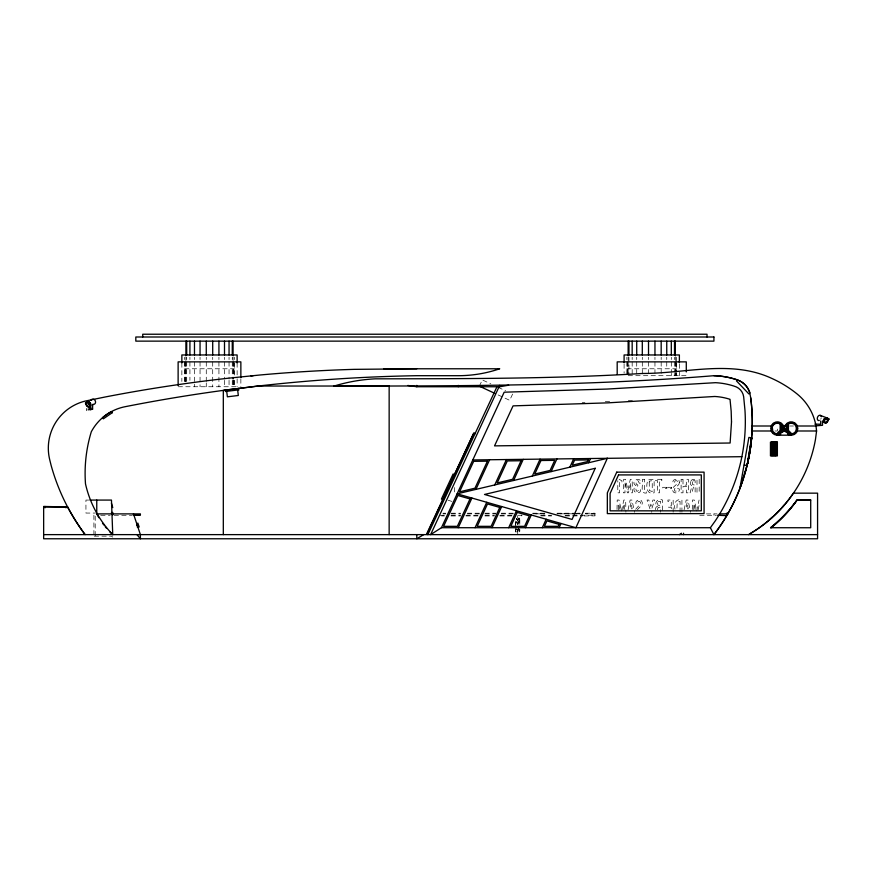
<?xml version="1.0" encoding="UTF-8"?>
<svg xmlns="http://www.w3.org/2000/svg" width="873" height="873" viewBox="0 0 873 873"><rect width="100%" height="100%" fill="white"/><g stroke="black" fill="none" stroke-linecap="round" stroke-linejoin="round"><path stroke-width="0.65" stroke-dasharray="4.37 3.27" d="M93.902 534.833L93.902 513.891L95.201 513.891M95.201 516.15L95.201 537.091L93.902 536.142L111.449 536.142L112.748 537.091M618.531 509.865L618.619 503.732L620.048 509.865M693.784 509.865L693.871 503.732L695.301 509.865M617.025 509.494L617.2 500.033L619.033 500.033L621.172 509.777M692.278 509.494L692.453 500.033L694.286 500.033L696.425 509.777M655.481 509.69L655.732 508.042A2.51 2.51 0 0 1 657.042 506.526L657.784 506.275C652.818 504.059 658.177 497.424 662.552 500.033L662.552 512.189M657.282 509.69L658.231 507.409L660.665 507.104L660.665 512.189M628.047 509.854L630.142 500.033L631.954 500.033L634.562 512.309M684.094 509.854L686.189 500.033L688 500.033L690.608 512.309M621.434 510.989L623.824 500.033L625.668 500.033L625.897 512.189M696.687 510.989L699.077 500.033M622.82 509.865L624.239 503.732L624.337 509.865M698.073 509.865L699.491 503.732M635.708 509.297L640.455 503.874L640.564 502.215L639.178 501.375A1.484 1.484 0 0 0 637.781 502.117L637.377 503.841L635.773 503.405C635.522 500.382 639.374 498.81 641.491 500.742C644.46 504.441 639.2 507.235 637.41 509.799M479.375 386.161L482.3 379.897L490.844 383.891M512.604 394.061L509.679 400.325L497.555 394.661M86.885 409.906L87.005 409.906M582.226 402.649L584.943 402.518M605.284 401.58L610.707 401.318M628.331 400.5L632.401 400.314M184.618 368.777L234.368 368.777M626.858 368.777L676.608 368.777M628.145 375.696L686.287 375.696L686.287 373.175M178.125 386.75L237.238 386.75M86.558 410.725L86.558 408.302M789.618 426.002L793.47 426.002M774.918 430.989L777.374 430.989L777.374 426.002M88.642 500.076L85.936 500.076L85.936 513.062L95.408 513.062M442.993 513.204L445.71 513.204M451.123 513.204L460.606 513.204M467.382 513.204L479.572 513.204M484.984 513.204L495.831 513.204M501.244 513.204L513.433 513.204M532.639 513.204L544.828 513.204M557.029 513.204L575.984 513.204M577.348 513.204L580.054 513.204M585.467 513.204L594.95 513.204L594.95 515.965M580.087 513.815L557.029 513.815L580.054 513.891M442.927 513.891L445.71 513.891M451.123 513.891L460.606 513.891M467.339 513.891L479.572 513.891M484.973 513.891L495.831 513.891M501.244 513.891L513.466 513.891M706.388 513.891L717.017 513.891M100.722 515.277L110.184 515.277M114.123 515.277L132.194 515.277M440.21 515.277L444.357 515.277M451.057 515.277L460.606 515.277M465.986 515.277L479.572 515.277M484.973 515.277L494.478 515.277M499.891 515.277L513.455 515.277M517.624 515.277L521.901 515.277M540.747 515.19L551.605 515.277M565.147 515.277L595.015 515.19M699.742 515.277L716.395 515.277M441.563 515.954L444.357 515.965M451.057 515.954L460.606 515.965M465.986 515.954L479.572 515.965M484.973 515.954L494.467 515.965M499.891 515.965L513.455 515.954M540.747 515.878L551.605 515.965M565.147 515.965L582.793 515.878M584.113 515.965L595.004 515.878M516.303 518.355L516.958 518.355M516.958 519.457L516.303 519.457L516.401 518.355M517.34 519.511L517.995 519.511L517.995 520.886L517.34 520.886L517.34 519.511L517.438 520.886M516.958 521.803L516.303 521.803L516.401 522.905M516.303 522.905L516.958 522.905M517.34 522.96L517.995 522.96L517.995 524.346L517.34 524.346L517.34 522.96L517.438 524.346M516.958 529.824L516.303 529.824L516.303 528.711M517.34 529.867L517.995 529.867L517.995 531.253L517.34 531.253L517.34 529.867L517.438 531.253M515.648 531.864L515.648 526.681L515.55 531.864L519.795 531.864L519.795 529.344M448.133 500.24L451.887 501.418M498.156 387.306L505.653 390.809M619.132 479.31L621.925 480.783L621.925 482.136L619.568 481.645L619.568 492.819L617.789 492.819L617.789 480.663M649.949 508.773L647.046 500.033L648.814 500.033L650.843 506.558L652.917 500.033L654.663 500.033L651.749 508.773L651.749 512.353M713.928 513.891L713.928 515.277M699.186 479.31L699.186 492.819M681.933 512.189L681.933 500.033C675.866 498.101 673.454 504.103 675.004 509.123M680.056 512.189L680.056 501.44L677.252 502.128L676.902 508.773M679.38 364.03L679.38 375.696M676.608 357.264L676.608 361.869M676.608 363.026L676.608 372.236M676.608 373.393L676.608 375.696M676.193 361.869L676.193 372.236M676.193 373.393L676.193 375.696M675.767 361.869L675.767 372.236M675.767 373.393L675.767 375.696M675.331 356.686L675.331 360.571M675.331 361.869L675.331 372.236M675.331 373.393L675.331 375.696M674.523 357.264L674.523 359.567M674.523 361.869L674.523 372.236M674.523 373.393L674.523 375.696M673.148 512.189L673.148 500.033L667.91 500.033L667.91 501.44L671.272 501.44L671.272 505.904L668.554 505.904L668.554 507.235L671.272 507.235L671.272 509.712M671.304 357.264L671.304 359.567M671.304 361.869L671.304 372.236M671.304 373.393L671.304 375.696M666.754 357.264L666.754 359.567M666.754 361.869L666.754 368.777M661.177 357.264L661.177 359.567M661.177 361.869L661.177 373.393M654.957 357.264L654.957 359.567M654.957 361.869L654.957 373.393M648.519 357.264L648.519 359.567M648.519 361.869L648.519 373.393M642.299 357.264L642.299 359.567M642.299 361.869L642.299 374.539M636.723 357.264L636.723 359.567M636.723 361.869L636.723 374.539M632.172 357.264L632.172 359.567M632.172 361.869L632.172 374.539M628.953 357.264L628.953 374.539M628.145 356.686L628.145 360.571M628.145 361.869L628.145 374.539M627.709 361.869L627.709 374.539M627.283 361.869L627.283 374.539M626.858 357.264L626.858 359.567M626.858 361.869L626.858 374.539M624.097 364.03L624.097 373.098M521.803 514.939L521.803 515.965M519.795 524.324L519.795 518.038L517.624 518.038L517.624 516.194M519.697 518.038L519.697 524.324M519.697 529.344L519.697 531.864M519.031 528.711L519.031 529.824L518.376 529.824L518.376 528.711M518.933 518.355L518.933 519.457M518.933 521.803L518.933 522.905M518.933 528.711L518.933 529.824M518.475 518.355L518.475 519.457M518.475 521.803L518.475 522.905M518.475 528.711L518.475 529.824M517.896 519.511L517.896 520.886M517.896 522.96L517.896 524.346M517.896 529.867L517.896 531.253M517.722 531.864L517.722 534.625M516.86 518.355L516.86 519.457M516.86 521.803L516.86 522.905M516.958 528.711L516.86 529.824M454.386 487.549L454.386 494.216M240.861 378.893L240.861 386.75M237.129 362.906L237.129 377.474M237.129 378.806L237.129 386.75M234.368 357.264L234.368 359.567M234.368 363.026L234.368 375.194M234.368 380.333L234.368 386.75M233.942 361.869L233.942 375.194M233.942 380.333L233.942 386.75M233.517 361.869L233.517 379.046M233.517 380.333L233.517 386.75M233.08 356.686L233.08 360.571M233.08 361.869L233.08 379.046M233.08 380.333L233.08 386.75M232.273 357.264L232.273 359.567M232.273 361.869L232.273 379.046M232.273 380.333L232.273 386.75M229.053 357.264L229.053 359.567M229.053 361.869L229.053 379.046M229.053 380.333L229.053 386.75M224.503 357.264L224.503 359.567M224.503 361.869L224.503 379.046M224.503 380.333L224.503 386.75M218.927 357.264L218.927 359.567M218.927 361.869L218.927 386.75M212.706 357.264L212.706 359.567M212.706 361.869L212.706 386.75M206.268 357.264L206.268 359.567M206.268 361.869L206.268 381.61M206.268 382.898L206.268 386.75M200.048 357.264L200.048 359.567M200.048 361.869L200.048 386.75M194.483 357.264L194.483 359.567M194.483 361.869L194.483 382.898M194.483 384.185L194.483 386.75M189.921 357.264L189.921 359.567M189.921 361.869L189.921 380.333M186.702 357.264L186.702 359.567M186.702 361.869L186.702 384.185M185.905 356.686L185.905 360.571M185.905 361.869L185.905 384.185M185.458 361.869L185.458 384.185M185.043 361.869L185.043 384.185M184.618 357.264L184.618 359.567M184.618 361.869L184.618 384.185M181.857 362.906L181.857 381.446M821.198 417.916A2.717 1.855 -69.2 0 1 820.696 419.226M625.101 483.02L624.959 492.819L623.442 492.819L623.693 479.31L625.526 479.31L627.927 490.266L630.306 479.31L632.161 479.31L632.412 492.819L630.873 492.819L630.721 483.02L628.451 492.819L627.392 492.819L625.101 483.02M634.136 488.138C632.216 493.583 641.59 494.773 640.706 489.055C639.123 488.956 636.308 494.282 635.86 489C635.74 486.73 640.291 485.355 636.275 484.22L635.937 481.841L636.624 480.783C639.614 479.463 637.868 484.504 640.706 483.096C641.219 475.185 629.149 481.634 636.013 485.617L634.136 488.138M647.286 482.18C645.965 487.189 647.068 495.035 654.128 492.819L654.128 479.31L648.825 479.779L647.286 482.18M649.228 481.961L649.37 490.571L652.24 491.466L652.24 480.717L649.807 481.012L649.228 481.961M679.369 482.311C679.783 486.196 672.843 487.145 674.72 491.084L676.935 491.062L677.732 488.585L679.401 489.033C679.98 492.972 673.727 494.587 672.69 490.681C671.053 486.174 679.107 485.061 677.306 481.034L676.204 480.652A1.484 1.484 0 0 0 674.807 481.394L674.403 483.118L672.799 482.682C672.297 478.382 679.652 477.957 679.369 482.311M657.555 502.619L657.915 505.151L660.665 505.674L660.665 501.44L658.122 501.735L657.555 502.619M690.434 481.743L690.488 484.329L691.983 486.054L690.074 492.819L691.885 492.819L693.653 486.479L695.126 486.479L695.126 492.819L697.003 492.819L697.003 479.31L692.06 479.681L690.434 481.743M692.245 481.885L692.671 484.657L695.126 485.137L695.126 480.663L693.217 480.794L692.245 481.885M631.037 502.706L629.902 508.784L632.161 508.784L631.037 502.706M687.084 502.706L685.949 508.784L688.208 508.784L687.084 502.706M644.307 479.31L642.441 479.31C643.739 482.878 639.123 493.725 646.282 493.136L646.282 491.783L644.394 490.779L644.307 479.31M661.81 479.31L655.427 479.31L655.427 480.717L657.642 480.717L657.642 492.819L659.53 492.819L659.53 480.717L661.81 480.717L661.81 479.31M683.002 479.31L681.115 479.31L681.115 492.819L683.002 492.819L683.002 486.501L686.473 486.501L686.473 492.819L688.35 492.819L688.35 479.31L686.473 479.31L686.473 485.148L683.002 485.148L683.002 479.31M666.448 487.298L662.727 487.298L662.727 488.651L666.448 488.651L666.448 487.298M671.501 487.298L667.78 487.298L667.78 488.651L671.501 488.651L671.501 487.298M544.817 513.815L532.606 513.815L544.828 513.891M595.015 513.815L585.51 513.815L594.95 513.891M519.031 518.355L518.376 518.355L518.376 519.457L519.031 519.457L519.031 518.355M519.031 521.803L518.376 521.803L518.376 522.905L519.031 522.905L519.031 521.803M515.648 525.382L515.648 520.199L515.55 525.382"/><path stroke-width="1.31" d="M407.833 385.451L416.792 386.75L499.716 386.75L499.716 385.364L430.618 534.625L441.432 527.718L710.382 527.718L713.928 534.625A184.116 184.116 0 0 0 739.835 488.716L747.604 463.454L750.114 450.479A184.116 184.116 0 0 0 750.693 397.761L749.591 391.999L747.921 388.441A19.664 19.664 0 0 0 737.478 379.951A77.948 77.948 0 0 0 713.928 375.696C587.518 386.052 460.606 385.921 333.879 386.128A167.911 167.911 0 0 1 375.335 378.838C464.447 378.664 553.613 378.937 642.593 373.458C685.501 373.611 731.05 359.349 771.896 378.456A115.389 115.389 0 0 1 797.125 393.985A53.067 53.067 0 0 1 816.004 426.002L816.582 430.989L815.48 439.359A137.356 137.356 0 0 1 748.477 534.625M747.604 463.454L751.609 437.886L748.892 437.428L739.835 488.716A188.241 188.241 0 0 0 747.495 463.705L748.434 459.449A188.241 188.241 0 0 0 751.609 437.886L747.048 465.527L744.32 465.069M747.048 465.527L748.117 460.977A172.963 172.963 0 0 0 751.609 437.886M784.281 430.989L777.374 435.18L782.895 430.989L784.281 426.002L785.656 430.989L791.189 435.18L777.374 435.18L781.521 430.989L781.521 426.002L787.042 426.002L787.042 430.989L791.189 435.18L784.281 430.989L784.281 426.002M785.656 430.989L787.042 426.002L786.671 430.989L791.189 435.18M784.74 426.777L785.405 425.162A6.678 6.678 0 0 1 796.973 425.162L797.867 428.501L796.973 431.84A6.678 6.678 0 0 1 787.85 434.285M559.091 527.718L561.023 523.473M588.598 462.755L590.519 458.532M542.286 527.718L546.149 519.228M569.851 467.186L573.703 458.729M492.023 527.718L501.691 506.547M513.597 480.477L523.243 459.34M508.664 527.718L516.434 510.749M532.323 476.058L540.06 459.143M525.47 527.718L531.286 514.994M551.092 471.616L556.887 458.936M458.238 527.718L471.933 498.057M475.927 489.382L489.611 459.755M475.043 527.718L486.752 502.291M494.74 484.941L506.427 459.547M441.432 527.718L504.168 392.195L607.204 389.052L715.554 382.68A73.55 73.55 0 0 1 733.506 385.921L736.386 386.957A12.746 12.746 0 0 1 743.665 396.768L744.964 410.266A178.638 178.638 0 0 1 715.238 520.93L710.382 527.718M496.955 386.75L427.846 534.625L426.602 534.036L473.406 433.87L474.661 434.459M726.903 515.277L727.744 513.891M797.071 500.076L796.034 501.495A151.215 151.215 0 0 1 773.893 524.979L770.575 527.718L810.711 527.75L810.711 500.033L797.038 500.076L796.111 501.429A132.369 132.369 0 0 1 774.122 525.35L771.219 527.718M737.478 379.951L736.474 380.901L748.87 393.909L749.874 392.948A19.697 19.697 0 0 0 737.478 379.951A80.458 80.458 0 0 0 713.928 375.696M777.374 435.18L781.881 430.989L781.521 426.002L782.895 430.989M770.706 527.75L773.936 525.099A142.179 142.179 0 0 0 795.947 501.429L796.94 500.033L810.711 500.033M679.38 534.625L681.453 533.239M423.7 534.625L416.792 538.772L416.792 534.625M828.073 419.815L829.35 419.226A2.717 1.855 -69.2 0 0 826.633 419.226L824.363 419.815M136.777 523.353L136.952 524.749M136.559 524.88L137.214 524.662M136.734 525.404L137.388 525.186M137.257 526.986L137.912 526.768M88.14 409.808L92.603 409.11L92.603 404.821L92.134 407.997M90.334 409.808L92.603 409.11M499.716 386.75L508.653 385.211M226.009 390.078L223.313 390.417L223.313 534.625M238.143 388.561L258.364 386.03L389.151 386.03L389.151 534.625M225.179 390.133L238.853 388.452M225.343 391.508L239.016 389.827M816.244 425.806L822.519 425.304L822.519 421.015M96.761 500.076L96.761 513.891L140.389 513.891L140.389 514.852L133.482 515.277L133.482 513.891L140.389 534.625L140.389 538.772L136.941 534.625M472.795 459.951L741.875 456.688M383.814 368.777L499.716 368.777A127.84 127.84 0 0 1 458.26 375.696L416.792 375.696A1650.908 1650.908 0 0 0 256.978 386.172L230.472 389.423A1650.908 1650.908 0 0 0 125.09 406.709A49.03 49.03 0 0 0 91.305 431.753A142.714 142.714 0 0 0 85.499 483.904A107.303 107.303 0 0 0 112.748 534.625L111.46 500.076L89.963 500.076M253.192 375.696L250.955 375.914M88.14 407.997L89.941 407.997L89.941 405.88M814.902 424.191L820.707 424.191L820.707 421.015M752.21 426.002L771.241 426.002M797.322 426.002L816.004 426.002M751.98 430.989L771.241 430.989M781.521 430.989L787.042 430.989M797.322 430.989L816.582 430.989M775.791 442.436L772.136 442.436L772.136 454.866L775.791 454.866M774.013 442.6L774.209 442.6A1.386 0.982 -90 0 1 774.7 444.968A1.386 0.982 -90 0 1 773.063 444.346A1.386 0.982 -90 0 1 774.264 442.655L774.209 442.436M774.013 445.372L774.013 445.71A1.386 0.982 -90 0 0 773.162 447.784A1.386 0.982 -90 0 0 774.853 447.784A1.386 0.982 -90 0 0 774.013 445.71M772.627 445.536L775.791 445.536M772.627 448.646L775.791 448.646M774.013 451.592L774.209 451.93A1.386 0.982 -90 0 1 774.7 454.287A1.386 0.982 -90 0 1 773.063 453.676A1.386 0.982 -90 0 1 774.264 451.985L774.013 451.93M772.627 451.756L775.791 451.756M43.65 506.984L67.625 506.984A231.05 231.05 0 0 0 85.107 534.625A207.305 207.305 0 0 1 51.06 465.156L49.728 459.765A48.506 48.506 0 0 1 85.107 401.1L104.967 397.029A1545.024 1545.024 0 0 1 228.955 378.14L260.165 374.986A1545.024 1545.024 0 0 1 354.067 369.355L416.792 368.777M111.46 512.506L112.748 512.506L112.748 514.852L111.46 513.891M719.352 513.891L726.129 513.891A1.375 1.375 0 0 1 727.962 513.237L726.663 515.648L717.628 515.277M133.809 514.852L140.389 514.852M43.65 534.625L817.575 534.625M820.26 415.373L827.069 417.96A2.717 1.855 -69.2 0 1 827.102 422.357A2.717 1.855 -69.2 0 1 824.101 421.179A2.717 1.855 -69.2 0 1 827.069 417.96M90.541 403.621L88.675 403.031A2.717 2.281 61.8 0 0 85.347 403.031L85.99 403.621A2.717 2.281 61.8 0 0 89.308 406.84A2.717 2.281 61.8 0 0 89.766 402.442A2.717 2.281 61.8 0 0 85.99 403.621M475.152 433.401L473.886 432.822L427.443 533.152L428.337 533.567M479.375 386.161L495.133 393.527M442.687 499.607L441.432 499.029L453.131 473.984L454.768 474.748L454.386 475.545L454.386 474.574M67.625 506.984L43.65 506.449L43.65 538.772L817.575 538.772L817.575 493.158L793.393 493.158A135.315 135.315 0 0 1 749.591 533.981M66.239 506.984L65.944 506.46L65.944 507.835M783.812 426.777L783.146 425.162A6.678 6.678 0 0 0 771.59 425.162L770.695 428.501L771.59 431.84A6.678 6.678 0 0 0 780.702 434.285M137.847 523.069L139.167 527.008M137.126 525.273L137.65 526.856M111.46 503.35L112.77 507.617M237.652 389.991L238.318 395.48L227.384 396.822L226.707 391.333M776.675 442.775L776.675 455.215M775.791 441.738L775.791 455.564M775.3 442.436L775.3 454.866M772.627 442.436L772.627 454.866M771.841 441.738L771.841 455.564M771.154 442.775L771.154 455.215M707.021 337L707.021 334.228L142.725 334.228L142.725 337M686.287 371.92L686.287 361.869L617.189 361.869L617.189 374.43M683.526 533.239L683.526 534.625M679.38 362.731L679.38 354.962L624.097 354.962L624.097 362.731M675.331 341.136L675.331 355.398M674.523 341.136L674.523 354.962M671.304 341.136L671.304 354.962M666.754 341.136L666.754 354.962M661.177 341.136L661.177 354.962M654.957 341.136L654.957 354.962M648.519 341.136L648.519 354.962M642.299 341.136L642.299 354.962M636.723 341.136L636.723 354.962M632.172 341.136L632.172 354.962M628.953 341.136L628.953 354.962M628.145 341.136L628.145 355.398M458.26 385.364L458.26 386.75M416.792 385.364L416.792 386.75M240.861 377.583L240.861 361.869L178.125 361.869L178.125 385.44M237.129 362.906L237.129 354.962L181.857 354.962L181.857 362.906M233.08 341.136L233.08 355.398M232.273 341.136L232.273 354.962M229.053 341.136L229.053 354.962M224.503 341.136L224.503 354.962M218.927 341.136L218.927 354.962M212.706 341.136L212.706 354.962M206.268 341.136L206.268 354.962M200.048 341.136L200.048 354.962M194.483 341.136L194.483 354.962M189.921 341.136L189.921 354.962M186.702 341.136L186.702 354.962M185.905 341.136L185.905 355.398M90.41 405.901L90.41 409.11M45.036 506.46L45.036 507.835M784.019 505.281A144.307 144.307 0 0 1 782.306 507.202M772.289 517.176A144.307 144.307 0 0 1 769.397 519.73M750.693 397.761A185.556 185.556 0 0 1 713.928 534.625M112.748 534.625A74.227 74.227 0 0 1 109.594 531.581M106.615 528.361A74.227 74.227 0 0 1 105.197 526.681M103.832 524.968A74.227 74.227 0 0 1 102.523 523.211M98.9 517.722A74.227 74.227 0 0 1 96.761 513.891M772.932 446.867A1.386 1.386 0 0 1 772.932 444.914M773.151 453.425A1.517 1.517 0 0 1 773.151 450.784M90.956 400.412A2.717 2.281 61.8 0 1 93.848 399.343A2.717 2.281 61.8 0 1 95.506 402.617A2.717 2.281 61.8 0 1 92.898 404.264M90.672 405.563A2.357 1.975 61.8 0 1 89.319 406.229M87.093 402.813A2.357 1.975 61.8 0 1 88.708 401.678M89.799 402.573A2.357 1.975 61.8 0 1 89.712 406.251A2.357 1.975 61.8 0 1 86.569 404.385A2.357 1.975 61.8 0 1 88.806 401.984M819.289 420.448A2.717 1.855 -69.2 0 1 817.303 418.811A2.717 1.855 -69.2 0 1 818.918 415.526A2.717 1.855 -69.2 0 1 821.187 416.596M825.596 417.872A2.357 1.604 -69.2 0 1 826.644 418.538M825.618 422.117A2.357 1.604 -69.2 0 1 823.959 422.117M823.675 421.757A2.357 1.604 -69.2 0 1 823.501 421.277M823.435 420.731A2.357 1.604 -69.2 0 1 824.287 418.538M731.509 421.91L730.112 443.015L494.544 445.874L513.062 405.869L607.826 402.857L714.801 396.473A59.724 59.724 0 0 1 729.381 399.114L730.024 399.321L731.17 411.15L731.509 421.91M771.59 426.952L772.19 431.491A5.98 5.98 0 0 0 775.824 434.274L777.123 434.448L780.822 430.705L780.822 425.315L782.394 425.315L781.597 424.267A5.98 5.98 0 0 0 772.19 425.511L771.59 426.952M772.267 427.137L772.791 431.142A5.282 5.282 0 0 0 775.999 433.597L776.872 433.717L780.135 430.422L780.135 424.627L780.92 424.627L780.015 423.929A5.282 5.282 0 0 0 772.791 425.86L772.267 427.137M796.471 428.501L795.761 431.142A5.282 5.282 0 0 1 792.553 433.597L791.691 433.717L788.428 430.422L788.428 424.627L787.642 424.627L788.548 423.929A5.282 5.282 0 0 1 795.761 425.86L796.471 428.501M797.169 428.501L796.362 431.491A5.98 5.98 0 0 1 792.739 434.274L791.44 434.448L787.73 430.705L787.73 425.315L786.158 425.315L786.966 424.267A5.98 5.98 0 0 1 796.362 425.511L797.169 428.501M88.424 403.85L89.111 404.374L88.424 403.85M559.102 524.357L558.207 526.332L544.436 526.332L546.913 520.886L559.102 524.357M588.358 459.94L587.616 461.566L572.273 465.189L574.598 460.104L588.358 459.94M595.233 468.288L572.066 519.435L484.504 494.456L595.233 468.288M607.335 458.325L575.907 527.718L457.114 493.834L607.335 458.325M616.742 472.14L607.335 492.874L607.335 513.608L704.075 513.608L704.075 472.14L616.742 472.14M618.52 474.912L610.096 493.474L610.096 510.836L701.314 510.836L701.314 474.912L618.52 474.912M499.771 507.431L491.139 526.332L477.204 526.332L487.516 503.939L499.771 507.431M521.083 460.748L512.615 479.288L497.184 482.944L507.322 460.922L521.083 460.748M517.198 512.407L510.814 526.332L524.586 526.332L529.365 515.878L517.198 512.407M540.954 460.508L534.756 474.061L550.11 470.427L554.715 460.344L540.954 460.508M470.001 498.941L457.354 526.332L443.593 526.332L457.867 495.493L470.001 498.941M487.44 461.162L474.956 488.193L459.558 491.837L473.69 461.326L487.44 461.162M112.268 412.7L103.33 418.833L102.545 417.687A55.13 55.13 0 0 1 111.493 411.554L112.268 412.7M713.928 337L135.817 337L135.817 341.136L713.928 341.136L713.928 337M775.988 441.738L771.645 441.738L771.645 455.564L775.988 455.564L775.988 441.738M777.374 442.087L770.455 442.087L770.455 455.902L777.374 455.902L777.374 442.087M774.897 454.287A1.386 0.982 -90 0 0 774.46 451.985A1.386 0.982 -90 0 0 773.26 453.676A1.386 0.982 -90 0 0 774.897 454.287M774.897 451.177A1.386 0.982 -90 0 0 774.46 448.875A1.386 0.982 -90 0 0 773.26 450.566A1.386 0.982 -90 0 0 774.897 451.177M774.897 448.067A1.386 0.982 -90 0 0 774.46 445.765A1.386 0.982 -90 0 0 773.26 447.456A1.386 0.982 -90 0 0 774.897 448.067M774.897 444.968A1.386 0.982 -90 0 0 774.46 442.655A1.386 0.982 -90 0 0 773.26 444.346A1.386 0.982 -90 0 0 774.897 444.968M774.7 451.177A1.386 0.982 -90 0 0 774.264 448.875A1.386 0.982 -90 0 0 773.063 450.566A1.386 0.982 -90 0 0 774.7 451.177M86.307 403.719A2.357 1.975 61.8 0 0 89.177 406.502A2.357 1.975 61.8 0 0 89.581 402.693A2.357 1.975 61.8 0 0 86.307 403.719M826.96 422.106A2.357 1.604 -69.2 0 0 826.938 418.298A2.357 1.604 -69.2 0 0 824.374 421.081A2.357 1.604 -69.2 0 0 826.96 422.106M826.655 421.986A2.357 1.604 -69.2 0 0 826.622 418.178A2.357 1.604 -69.2 0 0 824.057 420.972A2.357 1.604 -69.2 0 0 826.655 421.986"/></g></svg>
